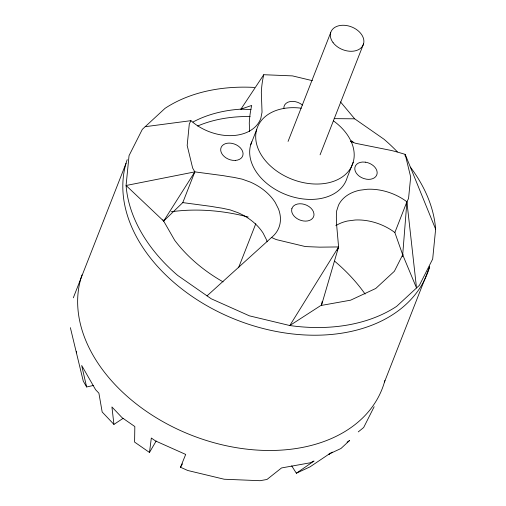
<?xml version="1.0" encoding="UTF-8"?>
<svg xmlns="http://www.w3.org/2000/svg" width="506" height="506" viewBox="0 0 506 506"><rect width="100%" height="100%" fill="white"/><g stroke="black" fill="none" stroke-linecap="round" stroke-linejoin="round"><path stroke-width="0.76" d="M350.424 141.427L355.693 143.318L391.543 150.516A190.844 134.001 21.4 0 1 405.192 154.374L410.676 176.999L408.544 198.548L406.906 201.793L402.694 254.796L394.376 271.267L375.737 288.483L350.639 300.172L320.779 305.529L289.818 325.535L249.458 315.858L211.236 298.78L177.751 275.473A160.547 112.73 21.4 0 1 126.083 185.5L129.036 155.652L142.338 129.327L165.076 108.322A160.547 112.73 21.4 0 1 254.524 87.437M405.066 155.93L405.192 154.374L435.628 229.174L432.681 259.021L419.379 285.346L396.634 306.358A160.547 112.73 21.4 0 1 289.818 325.535L338.59 246.941L336.642 224.993A190.844 134.001 21.4 0 0 336.332 217.163L336.642 210.945L338.52 205.164A45.648 32.049 21.4 0 1 359.557 190.262L367.261 189.263A45.648 32.049 21.4 0 1 406.906 201.793L416.527 287.984L402.694 254.796L394.857 232.532L406.906 201.793M93.572 385.433L86.627 386.97L83.275 381.132L76.419 352.846L76.57 351.309M123.034 418.399L113.932 424.414L111.927 406.957L122.041 417.64L134.83 426.545L134.596 442.086L149.485 452.453L151.326 438.025L155.519 440.947L185.689 454.426L180.497 467.253L187.77 470.498L224.196 479.233L260.078 480.7L266.991 479.46L281.526 467.949L310.292 462.781L314.043 461.036L296.345 473.218L291.709 465.887M322.17 301.557L321.462 305.409L338.59 246.941L319.748 247.156L305.396 246.574L276.257 239.585L271.545 237.478L207.036 295.865M73.319 297.819L126.026 163.337M271.545 237.478A45.648 32.049 21.4 0 0 278.458 208.902L275.239 202.514A45.648 32.049 21.4 0 0 250.293 182.059L242.159 179.143L233.816 177.372A190.844 134.001 21.4 0 1 223.5 175.696L194.829 171.876L126.083 185.5L163.659 221.065L182.786 202.609L194.829 171.876L192.66 168.087L187.176 145.462L189.307 123.913L190.945 120.668A43.68 30.67 21.4 0 0 260.837 118.284L262.038 112.155L261.324 92.307A190.844 134.001 21.4 0 1 263.752 74.717L292.455 75.887L312.392 80.669M250.698 144.811L256.719 129.441M238.535 267.775L255.808 223.696M288.059 141.414L330.671 32.681M320.077 154.811L363.555 43.877M353.182 162.281L347.16 177.65A51.005 35.812 21.4 0 1 286.864 194.962A51.005 35.812 21.4 0 1 251.741 141.876M337.16 250.596L338.59 246.941M384.49 381.979L429.664 266.706A160.547 112.73 21.4 0 1 243.854 322.645A160.547 112.73 21.4 0 1 127.189 159.662M374.162 406.735L363.662 427.513L358.273 431.884M149.485 452.453L156.171 440.992M180.497 467.253L182.47 463.869M163.659 221.065L194.829 171.876M193.007 122.003A131.566 92.383 21.4 0 1 240.932 109.144L263.752 74.717M330.133 453.123L328.451 454.679L332.297 452.098M347.046 442.212L349.614 440.492L340.924 448.525L329.223 453.971L310.045 466.842L296.345 473.218M251.02 109.555L240.932 109.144L242.254 108.297M240.932 109.144L251.703 105.457A190.844 134.001 21.4 0 0 249.281 123.047L249.578 131.446M145.184 126.696L190.945 120.668M334.181 118.644L354.674 118.815L383.959 139.201A160.547 112.73 21.4 0 1 397.368 151.851M182.786 202.609L211.451 206.435A190.844 134.001 21.4 0 0 221.773 208.111L230.11 209.882L238.244 212.798A45.648 32.049 21.4 0 1 263.196 233.247L266.415 239.642A45.648 32.049 21.4 0 1 267.155 241.798M113.932 424.414L102.174 411.985L98.898 393.194L95.59 389.69L81.675 365.471L86.627 386.97M340.494 101.902L354.674 118.815M162.9 219.749L174.684 240.274A131.566 92.383 21.4 0 0 223.121 281.886M70.372 327.667L76.419 352.846M384.908 380.493A160.547 112.73 21.4 0 1 199.712 438.272A160.547 112.73 21.4 0 1 82.016 274.929M171.079 211.786A160.547 112.73 21.4 0 1 248.206 217.011M334.618 261.172A160.547 112.73 21.4 0 1 365.098 294.056M351.272 140.719A131.566 92.383 21.4 0 1 353.207 142.059M410.41 167.151A160.547 112.73 21.4 0 1 435.628 229.174M283.866 108.448A11.594 8.14 21.4 0 1 290.166 101.542A11.594 8.14 21.4 0 1 302.487 105.109M335.82 225.67A45.648 32.049 21.4 0 1 347.514 221.002L355.212 220.002A45.648 32.049 21.4 0 1 394.857 232.532M197.65 126.013A131.566 92.383 21.4 0 1 250.109 116.544M403.029 254.467A131.566 92.383 21.4 0 1 402.466 256.656M333.562 120.959A51.005 35.812 21.4 0 1 335.092 180.756A51.005 35.812 21.4 0 1 258.964 150.655A51.005 35.812 21.4 0 1 301.304 108.202M291.848 208.706L291.633 210.857A11.594 8.14 21.4 0 0 303.455 220.97A11.594 8.14 21.4 0 0 313.986 214.013L313.435 211.748A11.594 8.14 21.4 0 0 302.164 203.899A11.594 8.14 21.4 0 0 291.848 208.706M365.332 162.154L362.46 162.04A11.594 8.14 21.4 0 0 354.801 169.112A11.594 8.14 21.4 0 0 363.706 178.523L366.622 179.225A11.594 8.14 21.4 0 0 377.153 172.268A11.594 8.14 21.4 0 0 365.332 162.154M235.391 160.421L232.526 160.307A11.594 8.14 21.4 0 1 220.698 150.193A11.594 8.14 21.4 0 1 231.229 143.236L234.145 143.938A11.594 8.14 21.4 0 1 243.051 153.35A11.594 8.14 21.4 0 1 235.391 160.421M333.081 42.63A17.387 12.207 21.4 0 0 362.113 46.723A17.387 12.207 21.4 0 0 346.142 25.477A17.387 12.207 21.4 0 0 333.081 42.63"/></g></svg>
